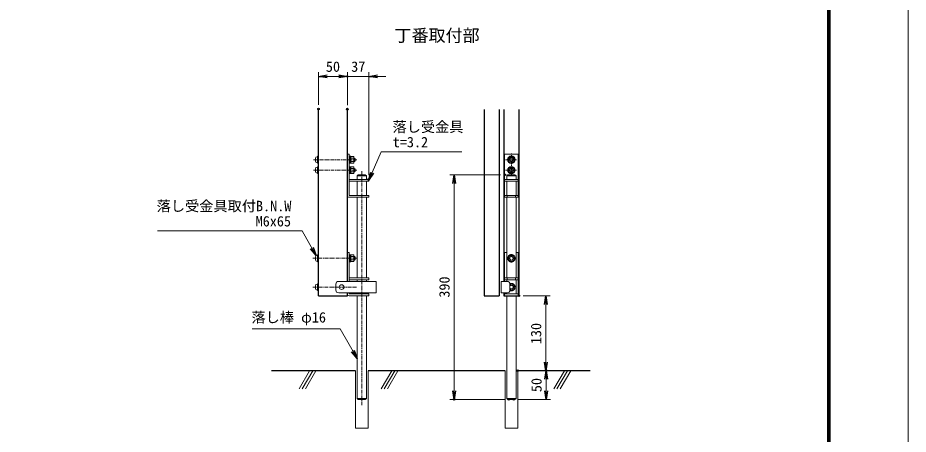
# Model space of a CAD drawing. Units: millimetres, scale not verified, with parts at other scales. Extents: x -4199 to 4201, y -2971 to 2969.
# Drawn here: x 1114 to 4201, y -439 to 1006 of the extents above; entities that cross this region are included whole.
import ezdxf
from ezdxf.enums import TextEntityAlignment as Align

# ---------------------------------------------------------------- set-up
doc = ezdxf.new("R2010")
doc.units = ezdxf.units.MM
doc.header["$LTSCALE"] = 10
doc.header["$PDMODE"] = 32
doc.header["$PDSIZE"] = 5
doc.linetypes.add('USER1', pattern=[2, 1.25, -0.25, 0.25, -0.25])
doc.linetypes.add('USER3', pattern=[0.375, 0.25, -0.125])
for name, color, linetype, lineweight in [('0-0_D-STR1', 1, 'Continuous', 25), ('0-1_D-BMK', 2, 'USER1', 13), ('0-2_D-STR3', 3, 'Continuous', 13), ('0-4_D-DCR-HCH', 7, 'Continuous', 13), ('0-6_DEFPOINTS', 8, 'Continuous', 25), ('0-7_D-TTL-TXT', 7, 'Continuous', 13), ('0-8_D-STR-DIM', 7, 'Continuous', 13), ('0-9_0', 7, 'Continuous', 25), ('0-A_D-STR-TXT', 7, 'Continuous', 13), ('0-B_D-BGD', 7, 'Continuous', 25), ('0-D_D-TTL', 7, 'Continuous', 13)]:
    doc.layers.add(name, color=color, linetype=linetype, lineweight=lineweight)
doc.styles.add('ＭＳ ゴシック', font='')
doc.styles.get('ＭＳ ゴシック').set_extended_font_data('MS Gothic')

# ---------------------------------------------------------------- blocks, each defined once
blk = doc.blocks.new('_OPEN')
at = {"layer": '0-9_0'}
blk.add_line((0, 0), (-10, 0), dxfattribs=at)
blk.add_lwpolyline([(-10, 1.667), (0, 0), (-10, -1.667)], dxfattribs=at)

msp = doc.modelspace()

# ---------------------------------------------------------------- linework, layer by layer
at = {"layer": '0-0_D-STR1'}
for p, q in [((2156.75, 41.65), (2156.75, 688.42)), ((2256.75, 91.65), (2256.75, 688.42)), ((2731.61, 688.42), (2731.61, 41.65)), ((2783.61, 688.42), (2783.61, 41.65)), ((2799.61, 688.42), (2799.61, 91.65)), ((2851.61, 688.42), (2851.61, 41.65)), ((2156.75, 41.65), (2256.75, 41.65)), ((2256.75, 41.65), (2256.75, 51.65)), ((2731.61, 41.65), (2783.61, 41.65)), ((2799.61, 51.65), (2799.61, 41.65)), ((2799.61, 41.65), (2851.61, 41.65))]:
    msp.add_line(p, q, dxfattribs=at)
at = {"layer": '0-1_D-BMK'}
for p, q in [((2825.61, 457.65), (2825.61, 537.65)), ((2139.92, 513.65), (2289.18, 513.65)), ((2805.61, 513.65), (2845.61, 513.65)), ((2138.98, 477.65), (2289.18, 477.65)), ((2306.75, 474.46), (2306.75, -338.01)), ((2805.61, 477.65), (2845.61, 477.65)), ((2137.49, 171.59), (2288.42, 171.59)), ((2136.99, 71.59), (2288.42, 71.59))]:
    msp.add_line(p, q, dxfattribs=at)
at = {"layer": '0-2_D-STR3'}
for p, q in [((2156.75, 525.65), (2153.55, 525.65)), ((2153.55, 501.65), (2153.55, 525.65)), ((2156.75, 501.65), (2156.75, 525.65)), ((2256.75, 390.25), (2256.75, 533.65)), ((2256.75, 533.65), (2263.15, 533.65)), ((2263.15, 390.25), (2263.15, 533.65)), ((2266.35, 525.65), (2263.15, 525.65)), ((2269.35, 525.65), (2266.35, 525.65)), ((2266.35, 501.65), (2266.35, 525.65)), ((2269.35, 501.65), (2269.35, 525.65)), ((2269.35, 525.2), (2279.35, 525.2)), ((2279.35, 502.1), (2279.35, 525.2)), ((2801.61, 533.65), (2849.61, 533.65)), ((2801.61, 533.65), (2801.61, 383.65)), ((2825.61, 525.2), (2815.61, 519.43)), ((2825.61, 525.2), (2835.61, 519.43)), ((2849.61, 533.65), (2849.61, 383.65)), ((2145.75, 509.15), (2145.75, 518.15)), ((2151.75, 524.15), (2153.55, 524.15)), ((2151.75, 503.15), (2153.55, 503.15)), ((2156.75, 501.65), (2153.55, 501.65)), ((2266.35, 501.65), (2263.15, 501.65)), ((2269.35, 501.65), (2266.35, 501.65)), ((2269.35, 519.42), (2279.35, 519.42)), ((2269.35, 507.88), (2279.35, 507.88)), ((2269.35, 502.1), (2279.35, 502.1)), ((2279.35, 519.65), (2281.55, 519.65)), ((2279.35, 517.65), (2283.55, 517.65)), ((2279.35, 509.65), (2283.55, 509.65)), ((2279.35, 507.65), (2281.55, 507.65)), ((2281.55, 519.65), (2281.55, 507.65)), ((2283.55, 517.65), (2281.55, 519.65)), ((2283.55, 509.65), (2281.55, 507.65)), ((2283.55, 517.65), (2283.55, 509.65)), ((2815.61, 519.43), (2815.61, 507.88)), ((2825.61, 502.1), (2815.61, 507.88)), ((2825.61, 502.1), (2835.61, 507.88)), ((2835.61, 519.43), (2835.61, 507.88)), ((2145.75, 473.15), (2145.75, 482.15)), ((2151.75, 488.15), (2153.55, 488.15)), ((2151.75, 467.15), (2153.55, 467.15)), ((2156.75, 489.65), (2153.55, 489.65)), ((2153.55, 465.65), (2153.55, 489.65)), ((2156.75, 465.65), (2153.55, 465.65)), ((2156.75, 465.65), (2156.75, 489.65)), ((2266.35, 489.65), (2263.15, 489.65)), ((2266.35, 465.65), (2263.15, 465.65)), ((2269.35, 489.65), (2266.35, 489.65)), ((2266.35, 465.65), (2266.35, 489.65)), ((2269.35, 465.65), (2266.35, 465.65)), ((2269.35, 465.65), (2269.35, 489.65)), ((2269.35, 489.2), (2279.35, 489.2)), ((2269.35, 483.42), (2279.35, 483.42)), ((2269.35, 471.88), (2279.35, 471.88)), ((2269.35, 466.1), (2279.35, 466.1)), ((2279.35, 466.1), (2279.35, 489.2)), ((2279.35, 483.65), (2281.55, 483.65)), ((2279.35, 481.65), (2283.55, 481.65)), ((2279.35, 473.65), (2283.55, 473.65)), ((2279.35, 471.65), (2281.55, 471.65)), ((2281.55, 483.65), (2281.55, 471.65)), ((2283.55, 481.65), (2281.55, 483.65)), ((2283.55, 473.65), (2281.55, 471.65)), ((2283.55, 481.65), (2283.55, 473.65)), ((2825.61, 489.2), (2815.61, 483.43)), ((2815.61, 483.43), (2815.61, 471.88)), ((2825.61, 466.1), (2815.61, 471.88)), ((2825.61, 466.1), (2835.61, 471.88)), ((2263.15, 445.65), (2330.75, 445.65)), ((2263.15, 439.25), (2330.75, 439.25)), ((2290.75, 457.65), (2294.75, 461.65)), ((2290.75, 457.65), (2322.75, 457.65)), ((2290.75, 457.65), (2290.75, 445.45)), ((2290.75, 439.05), (2290.75, 390.05)), ((2294.75, 461.65), (2318.75, 461.65)), ((2322.75, 439.05), (2322.75, 390.05)), ((2330.75, 439.25), (2330.75, 445.65)), ((2801.61, 445.65), (2849.61, 445.65)), ((2801.61, 439.25), (2849.61, 439.25)), ((2809.61, 457.65), (2813.61, 461.65)), ((2809.61, 457.65), (2841.61, 457.65)), ((2809.61, 457.65), (2809.61, 445.65)), ((2809.61, 439.05), (2809.61, 390.05)), ((2813.61, 461.65), (2837.61, 461.65)), ((2837.61, 461.65), (2841.61, 457.65)), ((2841.61, 457.65), (2841.61, 445.65)), ((2841.61, 439.05), (2841.61, 390.05)), ((2263.35, 390.05), (2330.75, 390.05)), ((2263.35, 383.65), (2330.75, 383.65)), ((2290.75, 383.65), (2290.75, 103.39)), ((2322.75, 383.65), (2322.75, 103.39)), ((2330.75, 390.05), (2330.75, 383.65)), ((2801.61, 390.05), (2849.61, 390.05)), ((2849.61, 383.65), (2801.61, 383.65)), ((2809.61, 383.65), (2809.61, 103.65)), ((2811.11, 390.05), (2811.11, 383.65)), ((2840.11, 390.05), (2840.11, 383.65)), ((2841.61, 383.65), (2841.61, 103.65)), ((2256.75, 191.59), (2263.15, 191.59)), ((2256.75, 91.65), (2256.75, 191.59)), ((2263.15, 91.65), (2263.15, 191.59)), ((2801.61, 191.65), (2801.61, 91.65)), ((2801.61, 191.65), (2809.61, 191.65)), ((2841.61, 191.65), (2849.61, 191.65)), ((2849.61, 191.65), (2849.61, 41.65)), ((2145.75, 167.09), (2145.75, 176.09)), ((2151.75, 182.09), (2153.55, 182.09)), ((2151.75, 161.09), (2153.55, 161.09)), ((2153.55, 159.59), (2153.55, 183.59)), ((2156.75, 183.59), (2153.55, 183.59)), ((2156.75, 159.59), (2153.55, 159.59)), ((2156.75, 159.59), (2156.75, 183.59)), ((2266.35, 183.59), (2263.15, 183.59)), ((2266.35, 159.59), (2263.15, 159.59)), ((2266.35, 159.59), (2266.35, 183.59)), ((2269.35, 183.59), (2266.35, 183.59)), ((2269.35, 159.59), (2266.35, 159.59)), ((2269.35, 159.59), (2269.35, 183.59)), ((2269.35, 183.14), (2279.35, 183.14)), ((2269.35, 177.36), (2279.35, 177.36)), ((2269.35, 165.82), (2279.35, 165.82)), ((2269.35, 160.04), (2279.35, 160.04)), ((2279.35, 160.04), (2279.35, 183.14)), ((2279.35, 177.59), (2281.55, 177.59)), ((2279.35, 175.59), (2283.55, 175.59)), ((2279.35, 167.59), (2283.55, 167.59)), ((2279.35, 165.59), (2281.55, 165.59)), ((2281.55, 177.59), (2281.55, 165.59)), ((2283.55, 175.59), (2281.55, 177.59)), ((2283.55, 167.59), (2281.55, 165.59)), ((2283.55, 175.59), (2283.55, 167.59)), ((2263.15, 103.59), (2330.75, 103.59)), ((2263.15, 97.19), (2330.75, 97.19)), ((2290.75, 97.05), (2290.75, 91.65)), ((2322.75, 97.05), (2322.75, 91.65)), ((2330.75, 97.19), (2330.75, 103.59)), ((2801.61, 103.65), (2849.61, 103.65)), ((2801.61, 97.25), (2849.61, 97.25)), ((2809.61, 97.25), (2809.61, 91.65)), ((2811.11, 103.65), (2811.11, 97.25)), ((2840.11, 103.65), (2840.11, 97.25)), ((2841.61, 97.05), (2841.61, 48.05)), ((2145.75, 67.09), (2145.75, 76.09)), ((2151.75, 82.09), (2153.55, 82.09)), ((2153.55, 59.59), (2153.55, 83.59)), ((2156.75, 83.59), (2153.55, 83.59)), ((2156.75, 59.59), (2156.75, 83.59)), ((2216.75, 61.65), (2216.75, 81.65)), ((2226.75, 91.65), (2356.75, 91.65)), ((2356.75, 51.65), (2356.75, 91.65)), ((2790.61, 91.65), (2810.61, 91.65)), ((2790.61, 91.65), (2790.61, 51.65)), ((2820.61, 81.65), (2820.61, 61.65)), ((2151.75, 61.09), (2153.55, 61.09)), ((2156.75, 59.59), (2153.55, 59.59)), ((2226.75, 51.65), (2356.75, 51.65)), ((2256.75, 48.19), (2256.75, 51.65)), ((2263.15, 48.19), (2263.15, 51.65)), ((2263.35, 47.99), (2330.75, 47.99)), ((2263.35, 41.59), (2330.75, 41.59)), ((2290.75, 51.65), (2290.75, 47.99)), ((2290.75, 41.65), (2290.75, -314.35)), ((2322.75, 51.65), (2322.75, 47.99)), ((2322.75, 41.65), (2322.75, -314.35)), ((2330.75, 41.59), (2330.75, 47.99)), ((2810.61, 51.65), (2790.61, 51.65)), ((2801.61, 51.65), (2801.61, 41.65)), ((2801.61, 48.05), (2849.61, 48.05)), ((2801.61, 41.65), (2849.61, 41.65)), ((2809.61, 51.65), (2809.61, 48.05)), ((2809.61, 41.65), (2809.61, -314.35)), ((2841.61, 41.65), (2841.61, -314.35)), ((2284.55, -418.35), (2284.55, -218.35)), ((2328.95, -418.35), (2328.95, -218.35)), ((2803.41, -418.35), (2803.41, -218.35)), ((2847.81, -418.35), (2847.81, -218.35)), ((2290.75, -314.35), (2322.75, -314.35)), ((2294.75, -318.35), (2290.75, -314.35)), ((2294.75, -318.35), (2318.75, -318.35)), ((2318.75, -318.35), (2322.75, -314.35)), ((2809.61, -314.35), (2841.61, -314.35)), ((2813.61, -318.35), (2809.61, -314.35)), ((2813.61, -318.35), (2837.61, -318.35)), ((2837.61, -318.35), (2841.61, -314.35)), ((2328.95, -418.35), (2284.55, -418.35)), ((2847.81, -418.35), (2803.41, -418.35))]:
    msp.add_line(p, q, dxfattribs=at)
at = {"layer": '0-2_D-STR3', "linetype": 'USER3'}
for p, q in [((2825.61, 183.2), (2815.61, 177.43)), ((2815.61, 177.43), (2815.61, 165.88)), ((2825.61, 160.1), (2815.61, 165.88)), ((2825.61, 183.2), (2835.61, 177.43)), ((2825.61, 160.1), (2835.61, 165.88)), ((2835.61, 177.43), (2835.61, 165.88)), ((2825.61, 83.2), (2820.61, 80.32)), ((2825.61, 60.1), (2820.61, 62.99)), ((2825.61, 83.2), (2835.61, 77.43)), ((2825.61, 60.1), (2835.61, 65.88)), ((2835.61, 77.43), (2835.61, 65.88))]:
    msp.add_line(p, q, dxfattribs=at)
at = {"layer": '0-2_D-STR3'}
for points in [[(2825.61, 489.2), (2835.61, 483.43), (2835.61, 471.88)], [(2318.75, 461.65), (2322.75, 457.65), (2322.75, 445.45)]]:
    msp.add_lwpolyline(points, dxfattribs=at)
for centre, radius in [((2825.61, 513.65), 13), ((2825.61, 513.65), 7), ((2825.61, 513.65), 6), ((2825.61, 477.65), 13), ((2825.61, 477.65), 7), ((2825.61, 477.65), 6), ((2236.75, 71.65), 8)]:
    msp.add_circle(centre, radius, dxfattribs=at)
at = {"layer": '0-2_D-STR3', "linetype": 'USER3'}
for radius in [13, 7, 6]:
    msp.add_circle((2825.61, 171.65), radius, dxfattribs=at)
at = {"layer": '0-2_D-STR3'}
for centre, radius, start, end in [((2151.75, 518.15), 6, 90, 180), ((2151.75, 509.15), 6, 180, 270), ((2151.75, 482.15), 6, 90, 180), ((2151.75, 473.15), 6, 180, 270), ((2263.35, 390.25), 6.6, 180, 270), ((2263.35, 390.25), 0.2, 180, 270), ((2151.75, 176.09), 6, 90, 180), ((2151.75, 167.09), 6, 180, 270), ((2151.75, 76.09), 6, 90, 180), ((2151.75, 67.09), 6, 180, 270), ((2226.75, 81.65), 10, 90, 180), ((2810.61, 81.65), 10, 0, 90), ((2226.75, 61.65), 10, 180, 270), ((2263.35, 48.19), 6.6, 180, 270), ((2263.35, 48.19), 0.2, 180, 270), ((2810.61, 61.65), 10, 270, 0)]:
    msp.add_arc(centre, radius, start, end, dxfattribs=at)
at = {"layer": '0-2_D-STR3', "linetype": 'USER3'}
for radius, start, end in [(13, 246.48821, 113.51179), (7, 224.41531, 135.58469), (6, 213.55731, 146.44269)]:
    msp.add_arc((2825.61, 71.65), radius, start, end, dxfattribs=at)
at = {"layer": '0-4_D-DCR-HCH'}
for p, q in [((2089.5, -281.63), (2126.04, -218.35)), ((2099.98, -281.63), (2136.51, -218.35)), ((2111.29, -281.63), (2147.82, -218.35)), ((2373.98, -281.63), (2410.52, -218.35)), ((2384.46, -281.63), (2421, -218.35)), ((2395.77, -281.63), (2432.3, -218.35)), ((2972.97, -281.63), (3009.5, -218.35)), ((2983.44, -281.63), (3019.98, -218.35)), ((2994.75, -281.63), (3031.29, -218.35))]:
    msp.add_line(p, q, dxfattribs=at)
at = {"layer": '0-6_DEFPOINTS'}
for p in [(2256.75, 802.99), (2156.75, 689.84), (2256.75, 689.84), (2256.75, 688.42), (2802.81, 461.65), (2330.75, 445.65), (2851.61, 41.65), (2847.81, -218.35), (2945.04, -218.35), (2946.27, -218.35), (2627.13, -318.35), (2816.61, -318.35), (2833.61, -318.35)]:
    msp.add_point(p, dxfattribs=at)
at = {"layer": '0-8_D-STR-DIM'}
for p, q in [((2156.75, 704.84), (2156.75, 817.99)), ((2186.75, 802.99), (2226.75, 802.99)), ((2226.75, 802.99), (2196.75, 802.99)), ((2256.75, 703.42), (2256.75, 817.99)), ((2256.75, 704.84), (2256.75, 817.99)), ((2330.75, 802.99), (2256.75, 802.99)), ((2330.75, 460.65), (2330.75, 817.99)), ((2360.75, 802.99), (2390.75, 802.99)), ((2787.81, 461.65), (2612.13, 461.65)), ((2627.13, 431.65), (2627.13, -288.35)), ((2866.61, 41.65), (2960.04, 41.65)), ((2945.04, 11.65), (2945.04, -188.35)), ((2862.81, -218.35), (2961.27, -218.35)), ((2862.81, -218.35), (2960.04, -218.35)), ((2946.27, -288.35), (2946.27, -248.35)), ((2801.61, -318.35), (2612.13, -318.35)), ((2848.61, -318.35), (2961.27, -318.35))]:
    msp.add_line(p, q, dxfattribs=at)
at = {"layer": '0-A_D-STR-TXT'}
for points in [[(2654.21, 541.14), (2374.07, 541.14), (2331.08, 443.27)], [(1598.23, 266.45), (2099.75, 266.45), (2147.88, 183.09)], [(1926.82, -73.26), (2231.51, -73.26), (2289.75, -174.12)]]:
    msp.add_lwpolyline(points, dxfattribs=at)
at = {"layer": '0-B_D-BGD'}
for p, q in [((2284.55, -218.35), (1993.49, -218.35)), ((2803.41, -218.35), (2328.95, -218.35)), ((3098.47, -218.35), (2847.81, -218.35))]:
    msp.add_line(p, q, dxfattribs=at)
at = {"layer": '0-D_D-TTL', "color": 2}
msp.add_lwpolyline([(-4198.54, 2968.58), (4201.46, 2968.58), (4201.46, -2971.42), (-4198.54, -2971.42)], close=True, dxfattribs=at)
at = {"layer": '0-D_D-TTL'}
for points in [[(-3928.54, 2748.58), (3931.46, 2748.58), (3931.46, -2751.42), (-3928.54, -2751.42)], [(-3926.04, 2746.08), (3928.96, 2746.08), (3928.96, -2748.92), (-3926.04, -2748.92)], [(-3923.54, 2743.58), (3926.46, 2743.58), (3926.46, -2746.42), (-3923.54, -2746.42)], [(-3921.04, 2741.08), (3923.96, 2741.08), (3923.96, -2743.92), (-3921.04, -2743.92)], [(-3918.54, 2738.58), (3921.46, 2738.58), (3921.46, -2741.42), (-3918.54, -2741.42)]]:
    msp.add_lwpolyline(points, close=True, dxfattribs=at)

# ---------------------------------------------------------------- block references
at = {"layer": '0-8_D-STR-DIM', "xscale": 3, "yscale": 3}
for p, rotation in [((2156.75, 802.99), 180), ((2330.75, 802.99), 180), ((2627.13, 461.65), 90), ((2945.04, 41.65), 90), ((2945.04, -218.35), 270), ((2946.27, -218.35), 90), ((2627.13, -318.35), 270), ((2946.27, -318.35), 270)]:
    msp.add_blockref('_OPEN', p, dxfattribs=dict(at, rotation=rotation))
msp.add_blockref('_OPEN', (2256.75, 802.99), dxfattribs=at)
msp.add_blockref('_OPEN', (2256.75, 802.99), dxfattribs=at)
at = {"layer": '0-A_D-STR-TXT', "xscale": 3, "yscale": 3}
for p, rotation in [((2330.28, 441.44), 246.28626), ((2148.88, 181.36), 300), ((2290.75, -175.86), 300)]:
    msp.add_blockref('_OPEN', p, dxfattribs=dict(at, rotation=rotation))

# ---------------------------------------------------------------- texts
at = {"layer": '0-7_D-TTL-TXT', "style": 'ＭＳ ゴシック'}
msp.add_text('丁番取付部', height=43.33, dxfattribs=at).set_placement((2419.98, 910.34), align=Align.BOTTOM_LEFT)
at = {"layer": '0-8_D-STR-DIM', "style": 'ＭＳ ゴシック'}
for s, p in [('50', (2182.28, 808.05)), ('37', (2269.95, 808.05))]:
    msp.add_text(s, height=36.07, dxfattribs=at).set_placement(p, align=Align.BOTTOM_LEFT)
for s, p in [('390', (2622.07, 35)), ('130', (2939.98, -126.33)), ('50', (2941.2, -292.81))]:
    msp.add_text(s, height=36.07, rotation=90, dxfattribs=at).set_placement(p, align=Align.BOTTOM_LEFT)
at = {"layer": '0-A_D-STR-TXT', "style": 'ＭＳ ゴシック'}
for s, p in [('落し受金具', (2413.41, 599.01)), ('t=3.2', (2414.17, 546.2)), ('落し受金具取付B.N.W', (1595.57, 324.32)), ('M6x65', (1938.78, 271.51)), ('落し棒 φ16', (1924.15, -62.1))]:
    msp.add_text(s, height=36.07, dxfattribs=at).set_placement(p, align=Align.BOTTOM_LEFT)

doc.saveas('drawing.dxf')
